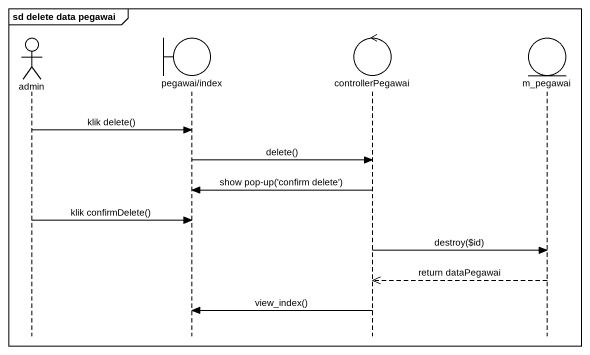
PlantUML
@startuml
mainframe sd delete data pegawai
hide footbox
actor admin
boundary "pegawai/index" as pegawai_index
control controllerPegawai
entity m_pegawai

admin -> pegawai_index : klik delete()
pegawai_index -> controllerPegawai : delete()
controllerPegawai -> pegawai_index : show pop-up('confirm delete')
admin -> pegawai_index : klik confirmDelete()
controllerPegawai -> m_pegawai : destroy(~$id)
m_pegawai -->> controllerPegawai : return dataPegawai
controllerPegawai -> pegawai_index : view_index()
@enduml
